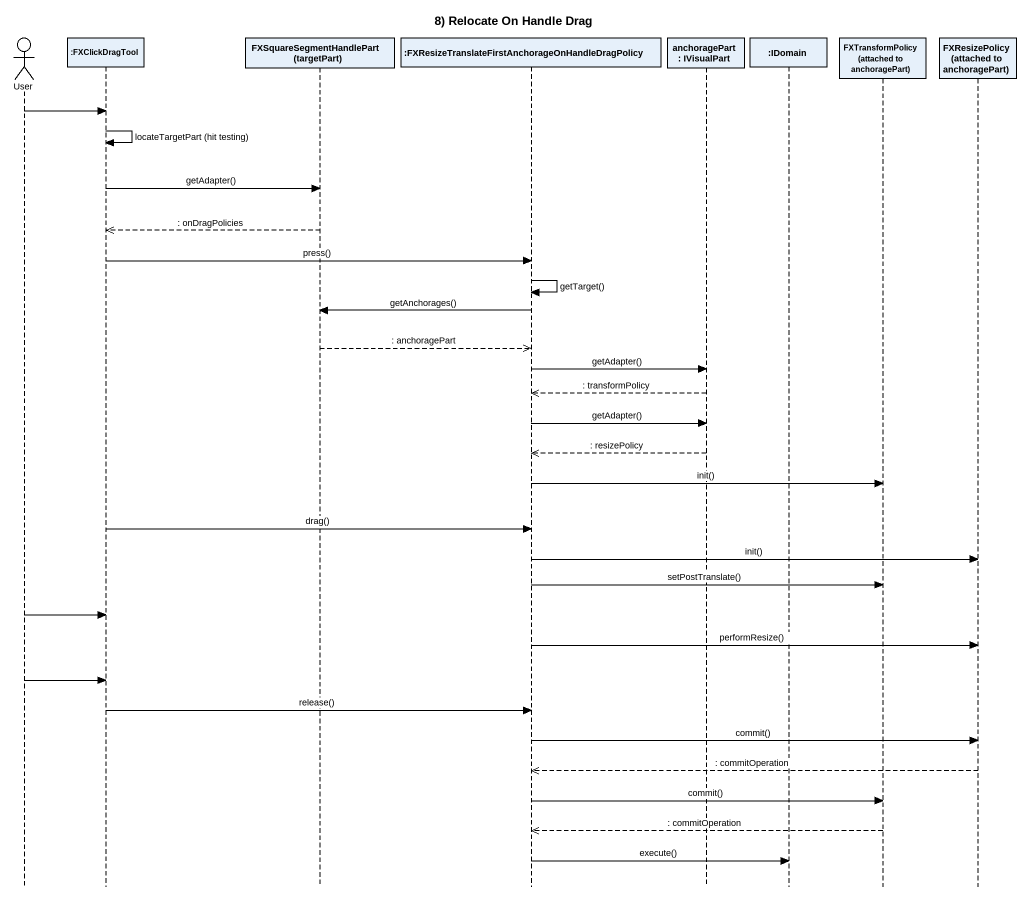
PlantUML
@startuml
title 8) Relocate On Handle Drag
hide footbox
actor User
participant ":FXClickDragTool" as FXClickDragTool
participant "FXSquareSegmentHandlePart (targetPart)" as FXSquareSegmentHandlePart
participant ":FXResizeTranslateFirstAnchorageOnHandleDragPolicy" as FXResizeTranslateFirstAnchor
participant "anchoragePart : IVisualPart" as anchoragePart
participant ":IDomain" as IDomain
participant "FXTransformPolicy (attached to anchoragePart)" as FXTransformPolicy_attached
participant "FXResizePolicy (attached to anchoragePart)" as FXResizePolicy_attached_to

User -> FXClickDragTool
FXClickDragTool -> FXClickDragTool : locateTargetPart (hit testing)
FXClickDragTool -> FXSquareSegmentHandlePart : getAdapter()
FXSquareSegmentHandlePart -->> FXClickDragTool : : onDragPolicies
FXClickDragTool -> FXResizeTranslateFirstAnchor : press()
FXResizeTranslateFirstAnchor -> FXResizeTranslateFirstAnchor : getTarget()
FXResizeTranslateFirstAnchor -> FXSquareSegmentHandlePart : getAnchorages()
FXSquareSegmentHandlePart -->> FXResizeTranslateFirstAnchor : : anchoragePart
FXResizeTranslateFirstAnchor -> anchoragePart : getAdapter()
anchoragePart -->> FXResizeTranslateFirstAnchor : : transformPolicy
FXResizeTranslateFirstAnchor -> anchoragePart : getAdapter()
anchoragePart -->> FXResizeTranslateFirstAnchor : : resizePolicy
FXResizeTranslateFirstAnchor -> FXTransformPolicy_attached : init()
FXClickDragTool -> FXResizeTranslateFirstAnchor : drag()
FXResizeTranslateFirstAnchor -> FXResizePolicy_attached_to : init()
FXResizeTranslateFirstAnchor -> FXTransformPolicy_attached : setPostTranslate()
User -> FXClickDragTool
FXResizeTranslateFirstAnchor -> FXResizePolicy_attached_to : performResize()
User -> FXClickDragTool
FXClickDragTool -> FXResizeTranslateFirstAnchor : release()
FXResizeTranslateFirstAnchor -> FXResizePolicy_attached_to : commit()
FXResizePolicy_attached_to -->> FXResizeTranslateFirstAnchor : : commitOperation
FXResizeTranslateFirstAnchor -> FXTransformPolicy_attached : commit()
FXTransformPolicy_attached -->> FXResizeTranslateFirstAnchor : : commitOperation
FXResizeTranslateFirstAnchor -> IDomain : execute()
@enduml
